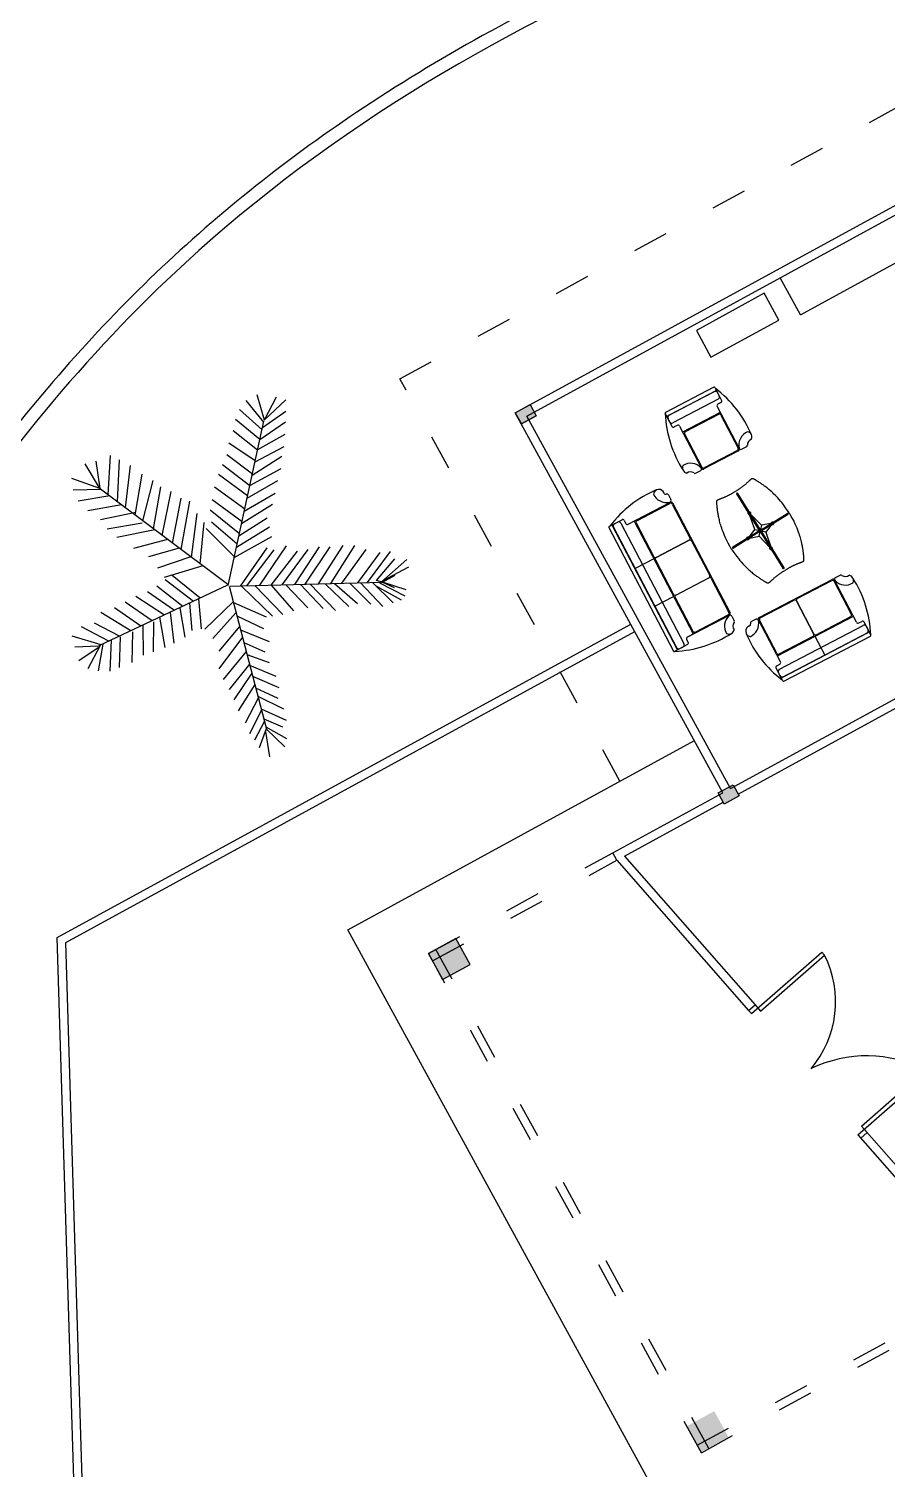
# Model space of a CAD drawing. Header units: millimetres. Extents: x 185 to 501, y 106 to 528.
# Drawn here: x 257.72 to 267.83, y 334.25 to 351.21 of the extents above; entities that cross this region are included whole.
import ezdxf

# ---------------------------------------------------------------- set-up
doc = ezdxf.new("R2010")
doc.units = ezdxf.units.MM
doc.linetypes.add('ACAD_ISO03W100', pattern=[30, 12, -18])
for name, color, linetype in [('aceras', 7, 'Continuous'), ('arboles', 84, 'Continuous'), ('cerca', 50, 'Continuous'), ('columnas', 170, 'Continuous'), ('MUEBLES', 33, 'Continuous'), ('pavimento', 252, 'Continuous'), ('puertas', 240, 'Continuous')]:
    doc.layers.add(name, color=color, linetype=linetype)

msp = doc.modelspace()

# ---------------------------------------------------------------- hatches: boundary and pattern name
at = {"layer": 'columnas'}
for points in [[(263.451, 346.693), (263.626, 346.789), (263.698, 346.657), (263.523, 346.561)], [(265.84, 342.215), (266.016, 342.311), (266.088, 342.18), (265.912, 342.084)]]:
    msp.add_hatch(color=256, dxfattribs=at).paths.add_polyline_path(points)
h = msp.add_hatch(color=256, dxfattribs=at)
h.paths.add_polyline_path([(265.794, 334.933), (265.471, 334.757), (265.638, 334.452), (265.961, 334.628)])
h.paths.add_polyline_path([(262.753, 340.5), (262.43, 340.324), (262.596, 340.019), (262.919, 340.195)])

# ---------------------------------------------------------------- linework, layer by layer
at = {"layer": 'aceras'}
for p, q in [((263.451, 346.693), (268.278, 349.33)), ((263.587, 346.653), (268.326, 349.242)), ((265.896, 342.217), (263.451, 346.693)), ((265.984, 342.265), (263.587, 346.653)), ((265.984, 342.265), (268.729, 343.765)), ((266.076, 342.202), (268.777, 343.677)), ((264.599, 341.509), (265.896, 342.217)), ((264.737, 341.47), (265.9, 342.106)), ((264.647, 341.421), (264.599, 341.509)), ((264.647, 341.421), (266.199, 339.653)), ((264.737, 341.47), (266.274, 339.719)), ((267.528, 338.291), (269.131, 336.464)), ((267.485, 338.187), (269.041, 336.415))]:
    msp.add_line(p, q, dxfattribs=at)
for points, knots in [([(286.309, 396.843), (285.852, 396.675), (285.392, 396.485), (283.974, 395.817), (283.016, 395.252), (281.679, 394.218), (281.267, 393.861), (280.512, 393.129), (280.164, 392.753), (279.185, 391.586), (278.64, 390.779), (277.721, 389.173), (277.347, 388.373), (276.719, 386.803), (276.467, 386.032), (276.053, 384.528), (275.89, 383.792), (275.506, 381.634), (275.39, 380.271), (275.287, 377.741), (275.301, 376.571), (275.339, 374.408), (275.366, 373.415), (275.364, 371.987), (275.355, 371.504), (275.315, 370.565), (275.283, 370.097), (275.194, 369.173), (275.136, 368.719), (274.92, 367.347), (274.715, 366.482), (274.236, 365.027), (273.961, 364.443), (273.623, 363.891), (273.537, 363.768), (273.367, 363.548), (273.287, 363.46), (273.156, 363.333), (273.085, 363.27), (272.896, 363.124), (272.78, 363.042), (272.356, 362.775), (271.968, 362.569), (270.993, 362.133), (270.404, 361.906), (269.064, 361.432), (268.313, 361.187), (266.685, 360.657), (265.807, 360.372), (264.328, 359.848), (263.758, 359.637), (262.625, 359.184), (262.069, 358.947), (260.967, 358.439), (260.419, 358.168), (258.785, 357.297), (257.712, 356.638), (255.901, 355.328), (255.146, 354.718), (253.975, 353.641), (253.544, 353.213), (252.729, 352.346), (252.343, 351.905), (250.839, 350.079), (249.886, 348.659), (248.553, 346.407), (248.096, 345.564), (247.193, 343.803), (246.755, 342.888), (245.921, 341.055), (245.53, 340.142), (244.97, 338.777), (244.788, 338.32), (244.609, 337.865)], [10.033261, 10.033261, 10.033261, 10.033261, 10.835563, 10.835563, 12.506733, 12.506733, 13.262556, 13.262556, 14.018379, 14.018379, 15.569042, 15.569042, 17.119706, 17.119706, 18.67037, 18.67037, 20.221034, 20.221034, 23.322362, 23.322362, 26.42369, 26.42369, 29.525018, 29.525018, 31.235354, 31.235354, 32.94569, 32.94569, 34.656027, 34.656027, 38.285993, 38.285993, 41.91596, 41.91596, 43.233357, 43.233357, 44.742352, 44.742352, 45.96899, 45.96899, 47.195628, 47.195628, 49.648903, 49.648903, 52.102179, 52.102179, 54.555454, 54.555454, 57.00873, 57.00873, 58.473031, 58.473031, 59.841351, 59.841351, 61.209671, 61.209671, 63.946311, 63.946311, 65.974769, 65.974769, 67.242169, 67.242169, 68.50957, 68.50957, 72.436581, 72.436581, 74.809675, 74.809675, 77.494204, 77.494204, 80.178734, 80.178734, 81.535383, 81.535383, 81.535383, 81.535383]), ([(286.344, 396.749), (286.171, 396.685), (285.998, 396.619), (284.748, 396.114), (283.662, 395.547), (282.309, 394.583), (282.009, 394.352), (281.444, 393.878), (281.181, 393.639), (280.685, 393.156), (280.449, 392.91), (279.78, 392.161), (279.383, 391.649), (278.355, 390.16), (277.83, 389.177), (276.978, 387.249), (276.651, 386.302), (276.134, 384.465), (275.942, 383.57), (275.658, 381.831), (275.566, 380.99), (275.406, 378.829), (275.396, 377.572), (275.418, 375.25), (275.451, 374.183), (275.467, 372.649), (275.466, 372.125), (275.445, 371.232), (275.43, 370.856), (275.382, 370.098), (275.35, 369.721), (275.229, 368.608), (275.116, 367.888), (274.81, 366.466), (274.607, 365.779), (274.166, 364.634), (273.928, 364.179), (273.631, 363.728), (273.552, 363.621), (273.426, 363.467), (273.377, 363.412), (273.294, 363.327), (273.261, 363.295), (273.178, 363.22), (273.13, 363.18), (272.966, 363.05), (272.827, 362.952), (272.286, 362.617), (271.761, 362.352), (270.414, 361.796), (269.596, 361.507), (267.746, 360.893), (266.713, 360.568), (265.011, 359.986), (264.397, 359.769), (263.17, 359.299), (262.554, 359.048), (261.335, 358.505), (260.727, 358.212), (258.92, 357.266), (257.732, 356.54), (255.992, 355.263), (255.408, 354.795), (254.484, 353.979), (254.134, 353.651), (253.467, 352.987), (253.146, 352.649), (252.224, 351.625), (251.659, 350.926), (249.827, 348.456), (248.78, 346.657), (247.415, 344.026), (246.991, 343.15), (246.182, 341.395), (245.801, 340.521), (245.184, 339.04), (244.938, 338.43), (244.7, 337.823)], [10.033261, 10.033261, 10.033261, 10.033261, 10.33827, 10.33827, 12.231074, 12.231074, 12.778099, 12.778099, 13.280229, 13.280229, 13.782359, 13.782359, 14.786619, 14.786619, 16.683705, 16.683705, 18.580792, 18.580792, 20.477879, 20.477879, 22.374966, 22.374966, 25.563352, 25.563352, 28.751738, 28.751738, 30.527989, 30.527989, 31.906589, 31.906589, 33.28519, 33.28519, 36.04239, 36.04239, 39.180498, 39.180498, 42.318605, 42.318605, 43.552459, 43.552459, 44.433124, 44.433124, 45.150922, 45.150922, 45.868719, 45.868719, 47.304315, 47.304315, 50.333615, 50.333615, 53.362916, 53.362916, 56.392217, 56.392217, 58.005405, 58.005405, 59.522146, 59.522146, 61.038887, 61.038887, 64.072368, 64.072368, 65.650369, 65.650369, 66.642276, 66.642276, 67.634182, 67.634182, 69.617996, 69.617996, 74.589438, 74.589438, 77.159454, 77.159454, 79.72947, 79.72947, 81.541021, 81.541021, 81.541021, 81.541021]), ([(283.364, 383.004), (283.253, 382.573), (283.162, 382.141), (282.936, 380.849), (282.85, 379.988), (282.709, 377.402), (282.773, 375.671), (282.819, 372.869), (282.824, 371.822), (282.641, 367.433), (282.022, 363.928), (280.189, 360.29), (279.697, 359.516), (278.668, 358.274), (278.157, 357.78), (277.034, 356.901), (276.424, 356.514), (274.481, 355.465), (273.037, 354.918), (270.367, 354.012), (269.16, 353.637), (266.83, 352.841), (265.707, 352.42), (263.564, 351.433), (262.542, 350.872), (260.715, 349.647), (259.899, 348.996), (258.402, 347.547), (257.719, 346.753), (255.831, 344.225), (254.785, 342.347), (251.808, 336.263), (250.322, 331.947), (248.456, 326.454), (248.071, 325.302), (247.432, 323.253), (247.171, 322.358), (246.689, 320.558), (246.466, 319.654), (246.236, 318.689), (246.221, 318.628), (246.207, 318.568)], [18.9703, 18.9703, 18.9703, 18.9703, 20.279147, 20.279147, 22.89684, 22.89684, 28.132227, 28.132227, 31.195449, 31.195449, 40.755006, 40.755006, 43.61348, 43.61348, 45.909207, 45.909207, 48.204933, 48.204933, 52.796386, 52.796386, 56.401982, 56.401982, 59.841435, 59.841435, 63.280888, 63.280888, 66.408552, 66.408552, 69.536216, 69.536216, 75.791544, 75.791544, 89.560947, 89.560947, 93.197225, 93.197225, 95.986499, 95.986499, 98.775772, 98.775772, 98.962067, 98.962067, 98.962067, 98.962067]), ([(283.509, 382.967), (282.496, 378.999), (283.777, 370.675), (280.395, 355.616), (267.475, 353.659), (258.479, 348.402), (253.101, 339.456), (249.921, 330.339), (247.438, 322.968), (246.648, 319.774), (246.353, 318.533)], [18.9703, 18.9703, 18.9703, 18.9703, 31.107742, 44.730223, 58.844332, 65.980372, 75.668236, 89.091585, 95.135787, 98.962067, 98.962067, 98.962067, 98.962067])]:
    msp.add_open_spline(points, degree=3, knots=knots, dxfattribs=at)
at = {"layer": 'arboles', "linetype": 'Continuous'}
for p, q in [((260.49, 346.582), (260.284, 346.837)), ((260.498, 346.606), (260.411, 346.904)), ((260.494, 346.603), (260.748, 346.846)), ((260.5, 346.609), (260.64, 346.879)), ((260.07, 344.658), (260.492, 346.593)), ((260.445, 346.378), (260.156, 346.612)), ((260.47, 346.491), (260.205, 346.732)), ((260.445, 346.376), (260.746, 346.585)), ((260.476, 346.519), (260.751, 346.71)), ((260.418, 346.251), (260.131, 346.478)), ((260.42, 346.261), (260.741, 346.439)), ((260.39, 346.126), (260.078, 346.335)), ((260.388, 346.116), (260.73, 346.295)), ((258.566, 345.788), (258.389, 346.092)), ((258.562, 345.799), (258.516, 346.122)), ((258.659, 345.726), (258.686, 346.188)), ((258.768, 345.644), (258.792, 346.138)), ((258.864, 345.572), (258.92, 346.07)), ((260.326, 345.833), (260.006, 346.078)), ((260.356, 345.968), (260.056, 346.195)), ((260.353, 345.957), (260.701, 346.179)), ((258.559, 345.799), (258.229, 345.919)), ((258.977, 345.487), (259.06, 345.969)), ((260.3, 345.712), (259.958, 345.964)), ((260.327, 345.834), (260.693, 346.036)), ((258.576, 345.788), (258.245, 345.781)), ((260.067, 344.668), (258.569, 345.794)), ((259.067, 345.419), (259.189, 345.896)), ((259.192, 345.325), (259.278, 345.819)), ((259.295, 345.248), (259.401, 345.764)), ((260.266, 345.558), (259.909, 345.817)), ((260.261, 345.532), (260.625, 345.745)), ((260.295, 345.688), (260.657, 345.894)), ((258.676, 345.714), (258.304, 345.65)), ((258.815, 345.609), (258.418, 345.539)), ((259.417, 345.156), (259.516, 345.687)), ((259.516, 345.082), (259.618, 345.652)), ((260.234, 345.408), (259.881, 345.665)), ((260.229, 345.388), (260.592, 345.617)), ((258.982, 345.518), (258.566, 345.433)), ((259.059, 345.39), (258.647, 345.321)), ((259.638, 344.99), (259.707, 345.505)), ((259.74, 344.913), (259.788, 345.398)), ((260.203, 345.267), (259.86, 345.545)), ((260.176, 345.144), (259.874, 345.405)), ((260.197, 345.241), (260.532, 345.453)), ((259.209, 345.313), (258.762, 345.224)), ((260.144, 344.996), (259.812, 345.329)), ((260.142, 344.986), (260.585, 345.235)), ((260.169, 345.111), (260.557, 345.347)), ((259.358, 345.2), (258.958, 345.094)), ((259.493, 345.099), (259.132, 344.996)), ((260.217, 344.651), (260.531, 345.103)), ((260.291, 344.653), (260.611, 345.078)), ((260.443, 344.663), (260.756, 345.126)), ((260.576, 344.661), (260.889, 345.064)), ((260.707, 344.665), (261.011, 345.081)), ((260.854, 344.669), (261.148, 345.112)), ((260.977, 344.672), (261.271, 345.113)), ((261.133, 344.676), (261.424, 345.127)), ((261.281, 344.68), (261.563, 345.127)), ((261.408, 344.684), (261.694, 345.082)), ((261.599, 344.689), (261.859, 345.048)), ((261.71, 344.692), (261.982, 345.058)), ((259.63, 344.996), (259.239, 344.863)), ((259.772, 344.89), (259.317, 344.751)), ((261.817, 344.718), (262.033, 344.971)), ((261.872, 344.697), (262.175, 344.962)), ((259.662, 344.47), (259.328, 344.723)), ((259.743, 344.509), (259.413, 344.776)), ((261.888, 344.697), (261.817, 344.718)), ((261.888, 344.697), (262.039, 344.78)), ((261.889, 344.712), (262.2, 344.876)), ((260.064, 344.66), (258.55, 343.946)), ((259.439, 344.365), (259.123, 344.583)), ((259.537, 344.412), (259.23, 344.651)), ((260.081, 344.651), (260.521, 342.965)), ((260.09, 344.648), (261.888, 344.697)), ((260.228, 344.651), (260.592, 344.298)), ((260.384, 344.656), (260.714, 344.317)), ((260.579, 344.661), (260.839, 344.358)), ((260.751, 344.666), (261.008, 344.395)), ((260.922, 344.671), (261.188, 344.385)), ((261.038, 344.674), (261.335, 344.362)), ((261.212, 344.679), (261.49, 344.412)), ((261.323, 344.682), (261.594, 344.446)), ((261.502, 344.686), (261.75, 344.437)), ((261.628, 344.69), (261.893, 344.41)), ((261.772, 344.694), (262.015, 344.455)), ((261.818, 344.649), (262.107, 344.487)), ((261.852, 344.688), (262.149, 344.536)), ((261.888, 344.697), (262.027, 344.635)), ((261.894, 344.695), (262.162, 344.612)), ((259.044, 344.179), (258.731, 344.396)), ((259.177, 344.241), (258.858, 344.462)), ((259.32, 344.309), (258.983, 344.53)), ((259.502, 344.395), (259.562, 344.049)), ((259.617, 344.449), (259.644, 344.126)), ((259.722, 344.499), (259.754, 344.147)), ((260.13, 344.465), (259.798, 344.142)), ((260.132, 344.457), (260.519, 344.29)), ((258.791, 344.06), (258.499, 344.216)), ((258.926, 344.123), (258.57, 344.339)), ((259.192, 344.231), (259.187, 343.877)), ((259.264, 344.283), (259.325, 343.926)), ((259.387, 344.341), (259.432, 343.978)), ((260.163, 344.337), (259.892, 344.035)), ((260.173, 344.299), (260.487, 344.15)), ((258.577, 343.959), (258.236, 344.059)), ((258.666, 344.001), (258.346, 344.171)), ((258.8, 344.055), (258.788, 343.692)), ((258.943, 344.113), (258.935, 343.751)), ((259.065, 344.189), (259.07, 343.836)), ((260.206, 344.174), (259.961, 343.886)), ((260.238, 344.05), (259.963, 343.676)), ((260.216, 344.135), (260.555, 344)), ((258.545, 343.944), (258.264, 343.932)), ((258.554, 343.932), (258.313, 343.772)), ((258.565, 343.953), (258.418, 343.675)), ((258.595, 343.967), (258.541, 343.652)), ((258.692, 344.013), (258.679, 343.648)), ((260.282, 343.88), (260.014, 343.55)), ((260.254, 343.988), (260.504, 343.876)), ((260.321, 343.733), (260.081, 343.433)), ((260.291, 343.846), (260.553, 343.752)), ((260.324, 343.721), (260.631, 343.589)), ((260.349, 343.626), (260.139, 343.31)), ((260.358, 343.59), (260.668, 343.458)), ((260.383, 343.493), (260.187, 343.182)), ((260.394, 343.452), (260.657, 343.331)), ((260.42, 343.353), (260.722, 343.207)), ((260.426, 343.331), (260.271, 343.038)), ((260.463, 343.188), (260.321, 342.91)), ((260.459, 343.205), (260.755, 343.073)), ((260.497, 343.059), (260.38, 342.838)), ((260.489, 343.087), (260.712, 342.995)), ((260.52, 342.969), (260.435, 342.745)), ((260.509, 342.939), (260.558, 342.639)), ((260.514, 342.992), (260.759, 342.854)), ((260.52, 342.971), (260.74, 342.759))]:
    msp.add_line(p, q, dxfattribs=at)
at = {"layer": 'cerca'}
for points in [[(275.108, 198.864), (271.979, 205.724), (268.555, 223.776), (272.169, 242.208), (270.179, 251.893), (272.556, 263.963), (266.217, 277.022), (265.623, 288.697), (257.105, 303.141), (251.309, 319.277), (258.435, 328.211), (258.058, 340.512), (264.812, 344.202)], [(275.199, 198.905), (272.075, 205.754), (268.657, 223.775), (272.271, 242.208), (270.281, 251.893), (272.661, 263.976), (266.316, 277.048), (265.722, 288.726), (257.196, 303.184), (251.422, 319.258), (258.536, 328.177), (258.159, 340.454), (264.86, 344.115)]]:
    msp.add_lwpolyline(points, dxfattribs=at)
at = {"layer": 'columnas', "color": 32, "linetype": 'ACAD_ISO03W100', "ltscale": 0.035}
for p, q in [((262.094, 347.091), (274.643, 353.947)), ((264.683, 342.352), (262.094, 347.091))]:
    msp.add_line(p, q, dxfattribs=at)
at = {"layer": 'columnas'}
for p, q in [((263.451, 346.693), (263.626, 346.789)), ((263.451, 346.693), (263.626, 346.789)), ((263.451, 346.693), (263.626, 346.789)), ((263.451, 346.693), (263.626, 346.789)), ((263.626, 346.789), (263.698, 346.657)), ((263.626, 346.789), (263.698, 346.657)), ((263.626, 346.789), (263.698, 346.657)), ((263.626, 346.789), (263.698, 346.657)), ((263.451, 346.693), (263.523, 346.561)), ((263.451, 346.693), (263.523, 346.561)), ((263.451, 346.693), (263.523, 346.561)), ((263.451, 346.693), (263.523, 346.561)), ((263.523, 346.561), (263.698, 346.657)), ((263.523, 346.561), (263.698, 346.657)), ((263.523, 346.561), (263.698, 346.657)), ((263.523, 346.561), (263.698, 346.657))]:
    msp.add_line(p, q, dxfattribs=at)
at = {"layer": 'columnas', "color": 0, "linetype": 'ACAD_ISO03W100', "ltscale": 0.035}
for p, q in [((262.43, 340.324), (264.599, 341.509)), ((262.478, 340.236), (264.647, 341.421)), ((265.642, 334.444), (262.43, 340.324)), ((265.73, 334.492), (262.517, 340.371)), ((265.594, 334.532), (269.041, 336.415)), ((265.642, 334.444), (269.108, 336.338))]:
    msp.add_line(p, q, dxfattribs=at)
at = {"layer": 'columnas'}
for points in [[(263.451, 346.693), (263.626, 346.789), (263.698, 346.657), (263.523, 346.561)], [(263.451, 346.693), (263.626, 346.789), (263.698, 346.657), (263.523, 346.561)], [(263.451, 346.693), (263.626, 346.789), (263.698, 346.657), (263.523, 346.561)], [(263.451, 346.693), (263.626, 346.789), (263.698, 346.657), (263.523, 346.561)], [(265.84, 342.215), (266.016, 342.311), (266.088, 342.18), (265.912, 342.084)], [(262.753, 340.5), (262.43, 340.324), (262.596, 340.019), (262.919, 340.195)]]:
    msp.add_lwpolyline(points, close=True, dxfattribs=at)
at = {"layer": 'MUEBLES'}
for p, q in [((266.81, 347.844), (268.126, 348.564)), ((266.81, 347.844), (266.57, 348.283)), ((265.789, 346.993), (265.221, 346.697)), ((265.812, 346.949), (265.244, 346.653)), ((265.794, 346.94), (265.262, 346.662)), ((265.802, 346.989), (265.816, 346.963)), ((265.809, 346.976), (265.881, 346.838)), ((265.834, 346.927), (265.853, 346.892)), ((265.834, 346.927), (265.853, 346.892)), ((265.84, 346.851), (265.308, 346.573)), ((265.828, 346.766), (266.087, 346.27)), ((265.872, 346.811), (265.837, 346.793)), ((265.231, 346.657), (265.217, 346.684)), ((265.217, 346.684), (265.296, 346.533)), ((265.249, 346.622), (265.268, 346.586)), ((265.249, 346.622), (265.268, 346.586)), ((265.865, 346.695), (265.422, 346.464)), ((265.843, 346.672), (265.453, 346.469)), ((265.87, 346.664), (266.074, 346.274)), ((265.358, 346.543), (265.323, 346.525)), ((265.385, 346.535), (265.644, 346.038)), ((265.445, 346.442), (265.648, 346.052)), ((266.079, 346.243), (265.671, 346.03)), ((266.066, 346.247), (265.675, 346.043)), ((266.173, 346.291), (266.118, 346.263)), ((265.633, 346.009), (265.578, 345.981)), ((266.326, 345.305), (266.059, 345.737)), ((266.337, 345.312), (266.07, 345.743)), ((264.78, 345.379), (265.277, 345.639)), ((264.883, 345.421), (265.272, 345.625)), ((265.255, 345.724), (265.283, 345.669)), ((265.299, 345.617), (265.508, 345.218)), ((265.304, 345.63), (265.981, 344.337)), ((264.571, 345.36), (264.708, 345.432)), ((264.619, 345.385), (264.655, 345.404)), ((264.619, 345.385), (264.655, 345.404)), ((264.695, 345.391), (265.437, 343.974)), ((264.735, 345.423), (264.753, 345.388)), ((264.851, 345.416), (265.547, 344.087)), ((264.874, 345.394), (265.083, 344.996)), ((266.339, 345.311), (266.651, 345.505)), ((266.345, 345.301), (266.658, 345.494)), ((264.607, 345.345), (265.349, 343.927)), ((266.325, 345.303), (266.013, 345.11)), ((266.332, 345.292), (266.019, 345.099)), ((266.271, 345.318), (266.325, 345.304)), ((266.321, 345.237), (266.333, 345.292)), ((266.334, 345.292), (266.601, 344.86)), ((266.35, 345.367), (266.338, 345.312)), ((266.4, 345.286), (266.345, 345.299)), ((266.345, 345.298), (266.612, 344.867)), ((265.11, 344.987), (265.5, 345.191)), ((265.11, 344.987), (265.5, 345.191)), ((265.5, 345.191), (265.11, 344.987)), ((265.527, 345.183), (265.74, 344.775)), ((265.083, 344.973), (264.862, 344.857)), ((265.101, 344.96), (265.315, 344.553)), ((265.342, 344.544), (265.731, 344.748)), ((265.342, 344.544), (265.731, 344.748)), ((265.342, 344.544), (265.731, 344.748)), ((265.342, 344.544), (265.731, 344.748)), ((265.758, 344.74), (265.967, 344.341)), ((266.323, 344.28), (267.182, 344.73)), ((266.771, 344.503), (267.178, 344.716)), ((267.469, 344.225), (267.209, 344.721)), ((267.221, 344.75), (267.276, 344.779)), ((267.409, 344.318), (267.205, 344.708)), ((267.409, 344.318), (267.205, 344.708)), ((267.409, 344.318), (267.205, 344.708)), ((267.409, 344.318), (267.205, 344.708)), ((265.093, 344.414), (265.315, 344.53)), ((265.333, 344.517), (265.542, 344.119)), ((266.336, 344.276), (266.735, 344.485)), ((266.966, 344.086), (266.762, 344.476)), ((266.966, 344.086), (266.762, 344.476)), ((266.762, 344.476), (266.966, 344.086)), ((265.569, 344.11), (265.959, 344.314)), ((265.569, 344.11), (265.959, 344.314)), ((266.001, 344.298), (266.03, 344.243)), ((266.229, 344.232), (266.284, 344.26)), ((266.574, 343.757), (266.314, 344.253)), ((266.532, 343.859), (266.328, 344.249)), ((266.537, 343.828), (267.432, 344.296)), ((266.993, 344.078), (267.401, 344.291)), ((267.496, 344.217), (267.531, 344.235)), ((267.637, 344.076), (267.558, 344.227)), ((266.559, 343.851), (266.957, 344.059)), ((266.562, 343.672), (267.546, 344.186)), ((266.59, 343.574), (267.618, 344.111)), ((266.608, 343.583), (267.592, 344.097)), ((266.614, 343.53), (267.633, 344.062)), ((266.98, 344.06), (267.096, 343.838)), ((267.605, 344.138), (267.586, 344.173)), ((267.605, 344.138), (267.586, 344.173)), ((267.623, 344.102), (267.637, 344.076)), ((265.389, 343.914), (265.424, 343.933)), ((265.389, 343.914), (265.424, 343.933)), ((266.53, 343.712), (266.565, 343.73)), ((266.593, 343.547), (266.521, 343.685)), ((266.568, 343.596), (266.549, 343.631)), ((266.568, 343.596), (266.549, 343.631)), ((266.6, 343.534), (266.586, 343.561))]:
    msp.add_line(p, q, dxfattribs=at)
msp.add_lwpolyline([(266.382, 348.099), (265.583, 347.662), (265.755, 347.347), (266.555, 347.784)], close=True, dxfattribs=at)
for points in [[(266.676, 345.512), (266.658, 345.54), (266.634, 345.574), (266.612, 345.604), (266.592, 345.63), (266.574, 345.652), (266.557, 345.672), (266.541, 345.689), (266.525, 345.706), (266.511, 345.721), (266.497, 345.735), (266.483, 345.748), (266.47, 345.76), (266.458, 345.771), (266.447, 345.781), (266.435, 345.79), (266.425, 345.799), (266.415, 345.807), (266.405, 345.815), (266.395, 345.822), (266.386, 345.829), (266.377, 345.836), (266.368, 345.842), (266.36, 345.848), (266.352, 345.854), (266.343, 345.859), (266.335, 345.865), (266.328, 345.87), (266.32, 345.874), (266.313, 345.879), (266.307, 345.883), (266.301, 345.887), (266.295, 345.89), (266.291, 345.893), (266.286, 345.896), (266.282, 345.898), (266.279, 345.901), (266.275, 345.902), (266.272, 345.904), (266.27, 345.906), (266.267, 345.907), (266.265, 345.908), (266.263, 345.909), (266.261, 345.91), (266.259, 345.911), (266.257, 345.912), (266.255, 345.913), (266.253, 345.913), (266.252, 345.914), (266.25, 345.914), (266.248, 345.914), (266.247, 345.915), (266.245, 345.915), (266.244, 345.915), (266.242, 345.915), (266.241, 345.914), (266.24, 345.914), (266.238, 345.914), (266.237, 345.914), (266.236, 345.913), (266.235, 345.913), (266.233, 345.912), (266.232, 345.912), (266.231, 345.911), (266.23, 345.91), (266.228, 345.91), (266.227, 345.909), (266.226, 345.908), (266.224, 345.906), (266.222, 345.905), (266.221, 345.904), (266.219, 345.902), (266.217, 345.9), (266.214, 345.898), (266.212, 345.896), (266.209, 345.893), (266.206, 345.89), (266.203, 345.887), (266.199, 345.884), (266.196, 345.881), (266.192, 345.877), (266.188, 345.873), (266.184, 345.869), (266.179, 345.865), (266.175, 345.861), (266.17, 345.857), (266.165, 345.853), (266.16, 345.848), (266.155, 345.844), (266.15, 345.84), (266.144, 345.836), (266.139, 345.832), (266.134, 345.828), (266.128, 345.824), (266.123, 345.82), (266.118, 345.816), (266.112, 345.812), (266.107, 345.808), (266.102, 345.804), (266.096, 345.801), (266.091, 345.797), (266.085, 345.793), (266.08, 345.789), (266.074, 345.785), (266.068, 345.781), (266.061, 345.777), (266.054, 345.773), (266.047, 345.768)], [(265.995, 345.091), (265.979, 345.12), (265.958, 345.157), (265.941, 345.189), (265.927, 345.219), (265.916, 345.245), (265.906, 345.269), (265.897, 345.291), (265.889, 345.312), (265.882, 345.332), (265.876, 345.351), (265.87, 345.369), (265.865, 345.385), (265.861, 345.401), (265.857, 345.416), (265.854, 345.43), (265.85, 345.444), (265.848, 345.457), (265.845, 345.469), (265.843, 345.481), (265.841, 345.492), (265.839, 345.503), (265.837, 345.514), (265.836, 345.524), (265.834, 345.534), (265.833, 345.544), (265.832, 345.553), (265.831, 345.562), (265.83, 345.571), (265.829, 345.579), (265.828, 345.587), (265.827, 345.594), (265.827, 345.6), (265.826, 345.606), (265.826, 345.611), (265.825, 345.616), (265.825, 345.62), (265.825, 345.624), (265.825, 345.627), (265.824, 345.63), (265.824, 345.633), (265.824, 345.636), (265.824, 345.638), (265.824, 345.641), (265.824, 345.643), (265.824, 345.645), (265.825, 345.647), (265.825, 345.648), (265.825, 345.65), (265.826, 345.652), (265.826, 345.653), (265.827, 345.655), (265.827, 345.656), (265.828, 345.657), (265.829, 345.659), (265.829, 345.66), (265.83, 345.661), (265.831, 345.662), (265.832, 345.663), (265.833, 345.664), (265.834, 345.665), (265.835, 345.666), (265.836, 345.667), (265.837, 345.668), (265.838, 345.668), (265.839, 345.669), (265.841, 345.67), (265.842, 345.671), (265.844, 345.671), (265.846, 345.672), (265.848, 345.673), (265.851, 345.674), (265.853, 345.675), (265.856, 345.676), (265.859, 345.678), (265.863, 345.679), (265.867, 345.68), (265.871, 345.682), (265.875, 345.684), (265.88, 345.685), (265.885, 345.687), (265.89, 345.689), (265.895, 345.691), (265.901, 345.693), (265.907, 345.696), (265.913, 345.698), (265.919, 345.7), (265.925, 345.703), (265.931, 345.706), (265.937, 345.708), (265.943, 345.711), (265.949, 345.714), (265.955, 345.717), (265.961, 345.72), (265.967, 345.723), (265.973, 345.726), (265.979, 345.729), (265.984, 345.732), (265.99, 345.735), (265.996, 345.738), (266.002, 345.742), (266.008, 345.745), (266.014, 345.748), (266.02, 345.752), (266.026, 345.756), (266.032, 345.76), (266.039, 345.764), (266.047, 345.768)], [(266.19, 345.524), (266.19, 345.521), (266.19, 345.517), (266.19, 345.515), (266.191, 345.512), (266.191, 345.51), (266.191, 345.508), (266.192, 345.506), (266.193, 345.504), (266.194, 345.503), (266.195, 345.501), (266.196, 345.499), (266.198, 345.498), (266.2, 345.496), (266.203, 345.495), (266.206, 345.493), (266.21, 345.492)], [(266.201, 345.531), (266.204, 345.529), (266.207, 345.528), (266.21, 345.527), (266.212, 345.525), (266.214, 345.524), (266.215, 345.523), (266.217, 345.521), (266.218, 345.52), (266.219, 345.518), (266.22, 345.516), (266.221, 345.514), (266.221, 345.512), (266.222, 345.509), (266.222, 345.506), (266.222, 345.503), (266.221, 345.499)], [(266.204, 345.228), (266.271, 345.318), (266.21, 345.492)], [(266.46, 345.387), (266.35, 345.367), (266.221, 345.499)], [(266.46, 345.387), (266.462, 345.39), (266.463, 345.393), (266.465, 345.395), (266.466, 345.397), (266.467, 345.399), (266.469, 345.401), (266.47, 345.402), (266.472, 345.403), (266.473, 345.404), (266.475, 345.405), (266.477, 345.406), (266.479, 345.407), (266.482, 345.407), (266.485, 345.407), (266.489, 345.407), (266.493, 345.407)], [(266.467, 345.376), (266.471, 345.376), (266.474, 345.376), (266.477, 345.376), (266.479, 345.376), (266.481, 345.377), (266.483, 345.377), (266.485, 345.378), (266.487, 345.378), (266.489, 345.379), (266.49, 345.38), (266.492, 345.382), (266.494, 345.384), (266.495, 345.386), (266.497, 345.389), (266.498, 345.392), (266.499, 345.396)], [(266.676, 345.512), (266.692, 345.484), (266.712, 345.447), (266.729, 345.414), (266.743, 345.385), (266.755, 345.359), (266.765, 345.335), (266.774, 345.312), (266.782, 345.291), (266.788, 345.271), (266.795, 345.253), (266.8, 345.235), (266.805, 345.218), (266.81, 345.202), (266.814, 345.187), (266.817, 345.173), (266.82, 345.16), (266.823, 345.147), (266.826, 345.135), (266.828, 345.123), (266.83, 345.112), (266.832, 345.101), (266.833, 345.09), (266.835, 345.08), (266.836, 345.07), (266.838, 345.06), (266.839, 345.05), (266.84, 345.041), (266.841, 345.032), (266.842, 345.024), (266.843, 345.017), (266.843, 345.01), (266.844, 345.003), (266.844, 344.998), (266.845, 344.992), (266.845, 344.988), (266.846, 344.984), (266.846, 344.98), (266.846, 344.976), (266.846, 344.973), (266.846, 344.97), (266.846, 344.968), (266.847, 344.965), (266.846, 344.963), (266.846, 344.961), (266.846, 344.959), (266.846, 344.957), (266.846, 344.955), (266.845, 344.954), (266.845, 344.952), (266.845, 344.95), (266.844, 344.949), (266.843, 344.948), (266.843, 344.946), (266.842, 344.945), (266.841, 344.944), (266.841, 344.943), (266.84, 344.942), (266.839, 344.941), (266.838, 344.94), (266.837, 344.939), (266.836, 344.938), (266.835, 344.937), (266.834, 344.936), (266.833, 344.935), (266.831, 344.934), (266.83, 344.934), (266.828, 344.933), (266.827, 344.932), (266.825, 344.931), (266.823, 344.93), (266.82, 344.929), (266.817, 344.928), (266.815, 344.927), (266.811, 344.926), (266.808, 344.925), (266.804, 344.923), (266.8, 344.922), (266.795, 344.92), (266.791, 344.918), (266.786, 344.916), (266.781, 344.915), (266.775, 344.912), (266.77, 344.91), (266.764, 344.908), (266.758, 344.906), (266.752, 344.903), (266.746, 344.901), (266.74, 344.898), (266.734, 344.895), (266.728, 344.892), (266.722, 344.889), (266.716, 344.887), (266.71, 344.884), (266.704, 344.881), (266.698, 344.877), (266.692, 344.874), (266.686, 344.871), (266.68, 344.868), (266.675, 344.865), (266.669, 344.862), (266.663, 344.859), (266.657, 344.855), (266.651, 344.852), (266.645, 344.848), (266.638, 344.844), (266.631, 344.84), (266.624, 344.835)], [(266.204, 345.228), (266.2, 345.228), (266.197, 345.228), (266.194, 345.228), (266.191, 345.227), (266.189, 345.227), (266.187, 345.227), (266.185, 345.226), (266.184, 345.225), (266.182, 345.224), (266.18, 345.223), (266.179, 345.222), (266.177, 345.22), (266.175, 345.218), (266.174, 345.215), (266.173, 345.212), (266.171, 345.208)], [(266.21, 345.217), (266.321, 345.237), (266.45, 345.105)], [(266.467, 345.376), (266.4, 345.286), (266.46, 345.112)], [(265.995, 345.091), (266.013, 345.064), (266.037, 345.03), (266.059, 345), (266.079, 344.974), (266.097, 344.952), (266.114, 344.932), (266.13, 344.914), (266.145, 344.898), (266.16, 344.883), (266.174, 344.869), (266.187, 344.856), (266.2, 344.844), (266.212, 344.833), (266.224, 344.823), (266.235, 344.813), (266.246, 344.804), (266.256, 344.796), (266.266, 344.788), (266.275, 344.781), (266.285, 344.774), (266.293, 344.768), (266.302, 344.762), (266.311, 344.756), (266.319, 344.75), (266.327, 344.744), (266.335, 344.739), (266.343, 344.734), (266.35, 344.729), (266.357, 344.725), (266.364, 344.721), (266.37, 344.717), (266.375, 344.713), (266.38, 344.71), (266.384, 344.708), (266.388, 344.705), (266.392, 344.703), (266.395, 344.701), (266.398, 344.699), (266.401, 344.698), (266.403, 344.697), (266.406, 344.695), (266.408, 344.694), (266.41, 344.693), (266.412, 344.692), (266.414, 344.691), (266.416, 344.691), (266.417, 344.69), (266.419, 344.69), (266.421, 344.689), (266.422, 344.689), (266.424, 344.689), (266.425, 344.689), (266.427, 344.689), (266.428, 344.689), (266.43, 344.689), (266.431, 344.689), (266.432, 344.69), (266.434, 344.69), (266.435, 344.69), (266.436, 344.691), (266.437, 344.691), (266.439, 344.692), (266.44, 344.692), (266.441, 344.693), (266.442, 344.694), (266.444, 344.695), (266.445, 344.696), (266.447, 344.697), (266.448, 344.698), (266.45, 344.7), (266.452, 344.702), (266.454, 344.704), (266.456, 344.706), (266.459, 344.708), (266.462, 344.711), (266.465, 344.713), (266.468, 344.716), (266.471, 344.72), (266.475, 344.723), (266.479, 344.727), (266.483, 344.73), (266.487, 344.734), (266.492, 344.738), (266.496, 344.742), (266.501, 344.747), (266.506, 344.751), (266.511, 344.755), (266.516, 344.759), (266.521, 344.764), (266.526, 344.768), (266.532, 344.772), (266.537, 344.776), (266.542, 344.78), (266.548, 344.784), (266.553, 344.788), (266.558, 344.792), (266.564, 344.796), (266.569, 344.799), (266.574, 344.803), (266.58, 344.807), (266.585, 344.811), (266.591, 344.814), (266.597, 344.818), (266.603, 344.822), (266.61, 344.826), (266.617, 344.831), (266.624, 344.835)], [(266.21, 345.217), (266.209, 345.214), (266.207, 345.211), (266.206, 345.208), (266.205, 345.206), (266.203, 345.204), (266.202, 345.203), (266.2, 345.201), (266.199, 345.2), (266.197, 345.199), (266.196, 345.198), (266.194, 345.197), (266.191, 345.197), (266.189, 345.196), (266.185, 345.196), (266.182, 345.196), (266.178, 345.197)], [(266.47, 345.073), (266.466, 345.074), (266.463, 345.076), (266.461, 345.077), (266.459, 345.078), (266.457, 345.08), (266.455, 345.081), (266.454, 345.082), (266.453, 345.084), (266.452, 345.085), (266.451, 345.087), (266.45, 345.089), (266.449, 345.092), (266.449, 345.094), (266.449, 345.097), (266.449, 345.101), (266.45, 345.105)], [(266.48, 345.079), (266.48, 345.083), (266.48, 345.086), (266.48, 345.089), (266.48, 345.091), (266.48, 345.094), (266.479, 345.096), (266.479, 345.098), (266.478, 345.099), (266.477, 345.101), (266.476, 345.103), (266.474, 345.104), (266.472, 345.106), (266.47, 345.107), (266.467, 345.109), (266.464, 345.11), (266.46, 345.112)]]:
    msp.add_lwpolyline(points, dxfattribs=at)
msp.add_lwpolyline([(265.476, 344.05), (265.972, 344.31), (265.476, 344.05, 0.414214), (265.468, 344.023), (265.486, 343.988, -0.414214), (265.478, 343.961), (265.327, 343.882), (265.354, 343.896, 0.414214), (265.358, 343.909), (264.597, 345.362, 0.414214), (264.584, 345.367), (264.557, 345.353, 0.414214), (264.553, 345.339), (265.313, 343.886, 0.414214), (265.327, 343.882, 0.131652), (265.996, 344.093)], format="xyb", dxfattribs=at)
for centre in [(266.063, 345.742), (266.607, 344.862)]:
    msp.add_circle(centre, 0.00678, dxfattribs=at)
for centre, radius, start, end in [((265.793, 346.985), 0.01, 27.5694, 117.5694), ((265.808, 346.913), 0.03, 27.5694, 117.5694), ((265.01, 345.918), 1.326, 22.9226, 52.9226), ((265.807, 346.958), 0.01, 297.5694, 27.5694), ((265.846, 346.775), 0.02, 117.5694, 207.5694), ((265.826, 346.878), 0.03, 297.5694, 27.5694), ((265.863, 346.829), 0.02, 297.5694, 27.5694), ((265.226, 346.688), 0.01, 117.5694, 207.5694), ((266.57, 346.741), 1.354, 182.4366, 212.4366), ((265.24, 346.662), 0.01, 207.5694, 297.5694), ((265.276, 346.636), 0.03, 117.5694, 207.5694), ((265.294, 346.6), 0.03, 207.5694, 297.5694), ((265.853, 346.655), 0.02, 27.5694, 117.5694), ((265.313, 346.542), 0.02, 207.5694, 297.5694), ((265.367, 346.525), 0.02, 27.5694, 117.5694), ((265.463, 346.451), 0.02, 117.5694, 207.5694), ((266.25, 346.315), 0.166, 112.375, 193.668), ((266.173, 346.404), 0.0653, 337.5694, 77.5694), ((266.056, 346.265), 0.02, 297.5694, 27.5694), ((266.07, 346.26), 0.02, 297.5694, 27.5694), ((266.108, 346.28), 0.02, 193.668, 297.5694), ((266.163, 346.309), 0.02, 297.5694, 3.7627), ((266.25, 346.315), 0.0667, 104.5748, 183.7627), ((265.485, 346.045), 0.0653, 157.5694, 257.5694), ((265.514, 345.931), 0.166, 41.4708, 122.7639), ((265.514, 345.931), 0.0667, 51.3761, 130.564), ((265.568, 345.998), 0.02, 231.3761, 297.5694), ((265.623, 346.027), 0.02, 297.5694, 41.4708), ((265.662, 346.047), 0.02, 207.5694, 297.5694), ((265.666, 346.061), 0.02, 207.5694, 297.5694), ((265.629, 344.562), 1.326, 112.9776, 142.9776), ((265.142, 345.724), 0.0653, 19.1196, 167.6245), ((265.231, 345.801), 0.166, 202.4301, 283.7231), ((265.222, 345.752), 0.02, 199.1196, 291.4062), ((265.237, 345.715), 0.02, 27.6245, 111.4062), ((265.266, 345.66), 0.02, 283.7231, 27.6245), ((265.282, 345.608), 0.02, 27.6245, 117.6245), ((265.286, 345.621), 0.02, 27.6245, 117.6245), ((264.669, 345.377), 0.03, 27.6245, 117.6245), ((264.717, 345.414), 0.02, 27.6245, 117.6245), ((264.771, 345.397), 0.02, 207.6245, 297.6245), ((264.892, 345.404), 0.02, 117.6245, 207.6245), ((266.657, 345.501), 0.00678, 31.7309, 211.7309), ((266.657, 345.501), 0.00678, 211.7309, 31.7309), ((264.633, 345.359), 0.03, 117.6245, 207.6245), ((265.49, 345.209), 0.02, 297.6245, 27.6245), ((266.335, 345.302), 0.0102, 31.7309, 211.7309), ((266.335, 345.302), 0.0102, 211.7309, 31.7309), ((265.509, 345.174), 0.02, 27.6245, 117.6245), ((266.014, 345.103), 0.00678, 31.7309, 211.7309), ((266.014, 345.103), 0.00678, 211.7309, 31.7309), ((265.1, 345.005), 0.02, 207.6245, 297.6245), ((265.119, 344.97), 0.02, 117.6245, 207.6245), ((265.722, 344.766), 0.02, 297.6245, 27.6245), ((265.741, 344.731), 0.02, 27.6245, 117.6245), ((267.187, 344.699), 0.02, 27.5919, 117.5919), ((267.192, 344.712), 0.02, 27.5919, 117.5919), ((267.23, 344.732), 0.02, 117.5919, 221.4933), ((267.339, 344.829), 0.166, 221.4933, 302.7864), ((267.285, 344.761), 0.02, 51.3986, 117.5919), ((267.339, 344.829), 0.0667, 231.3986, 310.5865), ((267.369, 344.714), 0.0653, 337.5919, 77.5919), ((266.284, 344.018), 1.354, 2.4591, 32.4591), ((265.332, 344.562), 0.02, 207.6245, 297.6245), ((265.351, 344.527), 0.02, 117.6245, 207.6245), ((266.744, 344.467), 0.02, 27.5919, 117.5919), ((266.78, 344.485), 0.02, 117.5919, 207.5919), ((266.08, 344.18), 0.166, 131.5259, 212.8189), ((265.949, 344.332), 0.02, 297.6245, 27.6245), ((265.949, 344.332), 0.02, 297.6245, 27.6245), ((265.983, 344.289), 0.02, 27.6245, 131.5259), ((265.963, 344.328), 0.02, 297.6245, 27.6245), ((266.08, 344.18), 0.0667, 141.4312, 220.6191), ((266.012, 344.234), 0.02, 321.4312, 27.6245), ((266.201, 344.199), 0.02, 289.0871, 21.3736), ((266.152, 344.208), 0.166, 292.3975, 13.6905), ((266.238, 344.214), 0.02, 117.5919, 201.3736), ((266.293, 344.243), 0.02, 13.6905, 117.5919), ((266.332, 344.263), 0.02, 117.5919, 207.5919), ((266.346, 344.259), 0.02, 117.5919, 207.5919), ((267.391, 344.309), 0.02, 297.5919, 27.5919), ((267.487, 344.234), 0.02, 207.5919, 297.5919), ((267.54, 344.217), 0.02, 27.5919, 117.5919), ((265.559, 344.128), 0.02, 207.6245, 297.6245), ((265.559, 344.128), 0.02, 207.6245, 297.6245), ((265.965, 344.151), 0.0653, 247.6245, 347.6245), ((266.229, 344.119), 0.0653, 109.0871, 257.5919), ((267.392, 344.605), 1.326, 202.9451, 232.9451), ((266.948, 344.077), 0.02, 297.5919, 27.5919), ((266.984, 344.096), 0.02, 207.5919, 297.5919), ((267.559, 344.16), 0.03, 27.5919, 117.5919), ((267.578, 344.124), 0.03, 297.5919, 27.5919), ((267.614, 344.098), 0.01, 27.5919, 117.5919), ((267.628, 344.071), 0.01, 297.5919, 27.5919), ((265.375, 343.941), 0.03, 207.6245, 297.6245), ((265.411, 343.96), 0.03, 297.6245, 27.6245), ((266.539, 343.694), 0.02, 117.5919, 207.5919), ((266.549, 343.869), 0.02, 207.5919, 297.5919), ((266.556, 343.748), 0.02, 297.5919, 27.5919), ((266.576, 343.645), 0.03, 117.5919, 207.5919), ((266.594, 343.61), 0.03, 207.5919, 297.5919), ((266.595, 343.565), 0.01, 117.5919, 207.5919), ((266.609, 343.539), 0.01, 207.5919, 297.5919)]:
    msp.add_arc(centre, radius, start, end, dxfattribs=at)
at = {"layer": 'pavimento'}
for p, q in [((261.48, 340.602), (265.561, 342.832)), ((268.815, 327.175), (261.48, 340.602))]:
    msp.add_line(p, q, dxfattribs=at)
at = {"layer": 'puertas'}
for p, q in [((266.232, 339.615), (267.059, 340.341)), ((266.34, 339.643), (267.092, 340.303)), ((267.059, 340.341), (267.092, 340.303)), ((266.199, 339.653), (266.274, 339.719)), ((266.199, 339.653), (266.232, 339.615)), ((266.274, 339.719), (266.34, 339.643)), ((267.528, 338.291), (268.279, 338.95)), ((267.485, 338.187), (268.312, 338.913)), ((267.594, 338.215), (267.528, 338.291)), ((267.518, 338.149), (267.485, 338.187)), ((267.518, 338.149), (267.594, 338.215))]:
    msp.add_line(p, q, dxfattribs=at)
for centre, radius, start, end in [((266.007, 339.754), 1.216, 319.6785, 26.8331), ((267.59, 337.611), 1.507, 62.762, 115.8007)]:
    msp.add_arc(centre, radius, start, end, dxfattribs=at)

doc.saveas('drawing.dxf')
